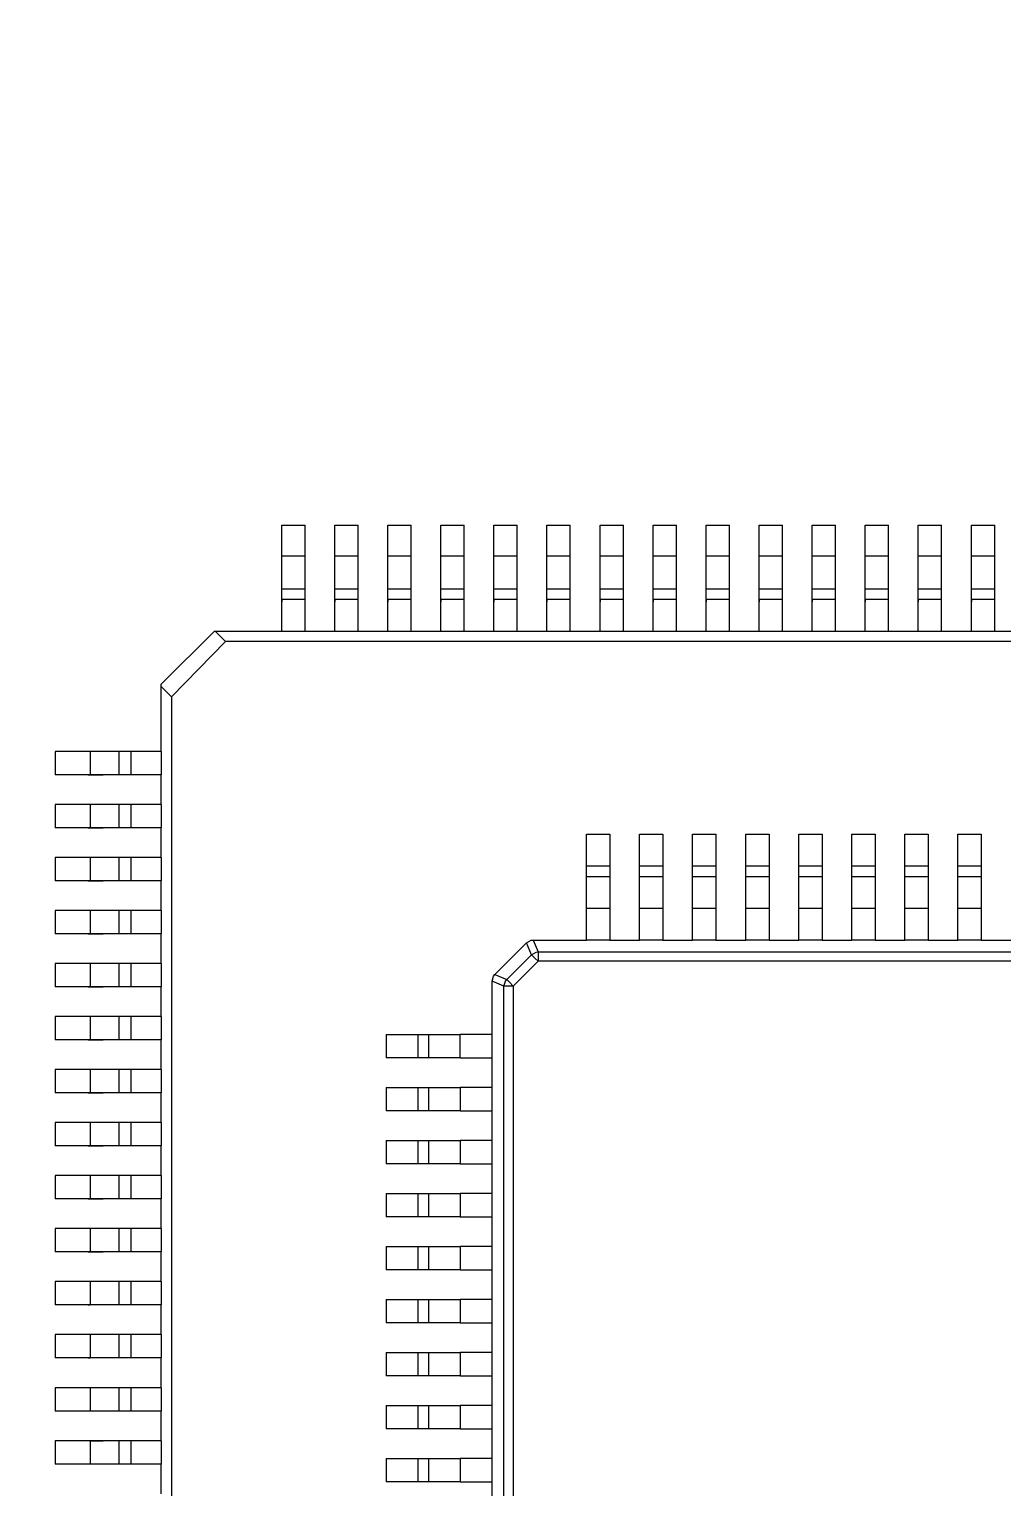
# Model space of a CAD drawing. Extents: x -54 to 54, y -54 to 54.
# Drawn here: x -39.63 to -30.45, y 7.07 to 20.83 of the extents above; entities that cross this region are included whole.
import ezdxf

# ---------------------------------------------------------------- set-up
doc = ezdxf.new("R2010")
doc.units = 0
doc.layers.get('0').update_dxf_attribs({"linetype": 'continuous'})

# ---------------------------------------------------------------- blocks, each defined once
blk = doc.blocks.new('PART__FEATURE102')
at = {"color": 0}
for p, q in [((-34.375, 12.935), (-34.375, 13.235)), ((-34.375, 13.235), (-34.155, 13.235)), ((-34.155, 13.235), (-34.155, 12.935)), ((-33.875, 12.935), (-33.875, 13.235)), ((-33.875, 13.235), (-33.655, 13.235)), ((-33.655, 13.235), (-33.655, 12.935)), ((-33.375, 12.935), (-33.375, 13.235)), ((-33.375, 13.235), (-33.155, 13.235)), ((-33.155, 13.235), (-33.155, 12.935)), ((-32.875, 12.935), (-32.875, 13.235)), ((-32.875, 13.235), (-32.655, 13.235)), ((-32.655, 13.235), (-32.655, 12.935)), ((-32.375, 12.935), (-32.375, 13.235)), ((-32.375, 13.235), (-32.155, 13.235)), ((-32.155, 13.235), (-32.155, 12.935)), ((-31.875, 12.935), (-31.875, 13.235)), ((-31.875, 13.235), (-31.655, 13.235)), ((-31.655, 13.235), (-31.655, 12.935)), ((-31.375, 12.935), (-31.375, 13.235)), ((-31.375, 13.235), (-31.155, 13.235)), ((-31.155, 13.235), (-31.155, 12.935)), ((-30.875, 12.935), (-30.875, 13.235)), ((-30.875, 13.235), (-30.655, 13.235)), ((-30.655, 13.235), (-30.655, 12.935)), ((-34.375, 12.935), (-34.155, 12.935)), ((-33.875, 12.935), (-33.655, 12.935)), ((-33.375, 12.935), (-33.155, 12.935)), ((-32.875, 12.935), (-32.655, 12.935)), ((-32.375, 12.935), (-32.155, 12.935)), ((-31.875, 12.935), (-31.655, 12.935)), ((-31.375, 12.935), (-31.155, 12.935)), ((-30.875, 12.935), (-30.655, 12.935)), ((-34.375, 12.835), (-34.155, 12.835)), ((-34.375, 12.835), (-34.155, 12.835)), ((-33.875, 12.835), (-33.655, 12.835)), ((-33.375, 12.835), (-33.155, 12.835)), ((-33.375, 12.835), (-33.155, 12.835)), ((-32.875, 12.835), (-32.655, 12.835)), ((-32.875, 12.835), (-32.655, 12.835)), ((-32.375, 12.835), (-32.155, 12.835)), ((-32.375, 12.835), (-32.155, 12.835)), ((-31.875, 12.835), (-31.655, 12.835)), ((-31.875, 12.835), (-31.655, 12.835)), ((-31.375, 12.835), (-31.155, 12.835)), ((-31.375, 12.835), (-31.155, 12.835)), ((-30.875, 12.835), (-30.655, 12.835)), ((-30.875, 12.835), (-30.655, 12.835)), ((-34.375, 12.235), (-34.375, 12.535)), ((-34.375, 12.535), (-34.155, 12.535)), ((-34.155, 12.535), (-34.155, 12.235)), ((-33.875, 12.235), (-33.875, 12.535)), ((-33.875, 12.535), (-33.655, 12.535)), ((-33.655, 12.535), (-33.655, 12.235)), ((-33.375, 12.235), (-33.375, 12.535)), ((-33.375, 12.535), (-33.155, 12.535)), ((-33.155, 12.535), (-33.155, 12.235)), ((-32.875, 12.235), (-32.875, 12.535)), ((-32.875, 12.535), (-32.655, 12.535)), ((-32.655, 12.535), (-32.655, 12.235)), ((-32.375, 12.235), (-32.375, 12.535)), ((-32.375, 12.535), (-32.155, 12.535)), ((-32.155, 12.535), (-32.155, 12.235)), ((-31.875, 12.235), (-31.875, 12.535)), ((-31.875, 12.535), (-31.655, 12.535)), ((-31.655, 12.535), (-31.655, 12.235)), ((-31.375, 12.235), (-31.375, 12.535)), ((-31.375, 12.535), (-31.155, 12.535)), ((-31.155, 12.535), (-31.155, 12.235)), ((-30.875, 12.235), (-30.875, 12.535)), ((-30.875, 12.535), (-30.655, 12.535)), ((-30.655, 12.535), (-30.655, 12.235)), ((-35.239, 11.911), (-34.941, 12.209)), ((-34.894, 12.097), (-34.941, 12.209)), ((-34.879, 12.235), (-34.832, 12.123)), ((-34.878, 12.235), (-34.375, 12.235)), ((-34.832, 12.123), (-21.698, 12.123)), ((-34.155, 12.235), (-34.375, 12.235)), ((-34.155, 12.235), (-33.875, 12.235)), ((-33.655, 12.235), (-33.875, 12.235)), ((-33.655, 12.235), (-33.375, 12.235)), ((-33.155, 12.235), (-33.375, 12.235)), ((-33.155, 12.235), (-32.875, 12.235)), ((-32.655, 12.235), (-32.875, 12.235)), ((-32.655, 12.235), (-32.375, 12.235)), ((-32.155, 12.235), (-32.375, 12.235)), ((-32.155, 12.235), (-31.875, 12.235)), ((-31.655, 12.235), (-31.875, 12.235)), ((-31.655, 12.235), (-31.375, 12.235)), ((-31.155, 12.235), (-31.375, 12.235)), ((-31.155, 12.235), (-30.875, 12.235)), ((-30.655, 12.235), (-30.875, 12.235)), ((-30.655, 12.235), (-30.375, 12.235)), ((-35.127, 11.864), (-34.894, 12.097)), ((-34.832, 12.035), (-35.065, 11.802)), ((-21.698, 12.035), (-34.832, 12.035)), ((-35.153, 11.802), (-35.265, 11.849)), ((-35.265, 11.345), (-35.265, 11.848)), ((-35.239, 11.911), (-35.127, 11.864)), ((-35.153, -1.332), (-35.153, 11.802)), ((-35.065, 11.802), (-35.065, -1.332)), ((-36.265, 11.345), (-36.265, 11.125)), ((-36.265, 11.345), (-35.965, 11.345)), ((-35.965, 11.345), (-35.965, 11.125)), ((-35.865, 11.345), (-35.865, 11.125)), ((-35.865, 11.345), (-35.865, 11.125)), ((-35.265, 11.345), (-35.565, 11.345)), ((-35.565, 11.125), (-35.565, 11.345)), ((-35.265, 11.125), (-35.265, 11.345)), ((-35.965, 11.125), (-36.265, 11.125)), ((-35.565, 11.125), (-35.265, 11.125)), ((-35.265, 10.845), (-35.265, 11.125)), ((-36.265, 10.845), (-36.265, 10.625)), ((-36.265, 10.845), (-35.965, 10.845)), ((-35.965, 10.845), (-35.965, 10.625)), ((-35.865, 10.845), (-35.865, 10.625)), ((-35.865, 10.845), (-35.865, 10.625)), ((-35.265, 10.845), (-35.565, 10.845)), ((-35.565, 10.845), (-35.565, 10.625)), ((-35.265, 10.625), (-35.265, 10.845)), ((-35.965, 10.625), (-36.265, 10.625)), ((-35.565, 10.625), (-35.265, 10.625)), ((-35.265, 10.345), (-35.265, 10.625)), ((-36.265, 10.345), (-36.265, 10.125)), ((-36.265, 10.345), (-35.965, 10.345)), ((-35.965, 10.345), (-35.965, 10.125)), ((-35.865, 10.345), (-35.865, 10.125)), ((-35.865, 10.345), (-35.865, 10.125)), ((-35.265, 10.345), (-35.565, 10.345)), ((-35.565, 10.345), (-35.565, 10.125)), ((-35.265, 10.125), (-35.265, 10.345)), ((-35.965, 10.125), (-36.265, 10.125)), ((-35.565, 10.125), (-35.265, 10.125)), ((-35.265, 9.845), (-35.265, 10.125)), ((-36.265, 9.845), (-36.265, 9.625)), ((-36.265, 9.845), (-35.965, 9.845)), ((-35.965, 9.845), (-35.965, 9.625)), ((-35.865, 9.845), (-35.865, 9.625)), ((-35.865, 9.845), (-35.865, 9.625)), ((-35.265, 9.845), (-35.565, 9.845)), ((-35.565, 9.845), (-35.565, 9.625)), ((-35.265, 9.625), (-35.265, 9.845)), ((-35.965, 9.625), (-36.265, 9.625)), ((-35.565, 9.625), (-35.265, 9.625)), ((-35.265, 9.345), (-35.265, 9.625)), ((-36.265, 9.345), (-36.265, 9.125)), ((-36.265, 9.345), (-35.965, 9.345)), ((-35.965, 9.345), (-35.965, 9.125)), ((-35.865, 9.345), (-35.865, 9.125)), ((-35.865, 9.345), (-35.865, 9.125)), ((-35.265, 9.345), (-35.565, 9.345)), ((-35.565, 9.345), (-35.565, 9.125)), ((-35.265, 9.125), (-35.265, 9.345)), ((-35.965, 9.125), (-36.265, 9.125)), ((-35.565, 9.125), (-35.265, 9.125)), ((-35.265, 8.845), (-35.265, 9.125)), ((-36.265, 8.845), (-36.265, 8.625)), ((-36.265, 8.845), (-35.965, 8.845)), ((-35.965, 8.845), (-35.965, 8.625)), ((-35.865, 8.845), (-35.865, 8.625)), ((-35.865, 8.845), (-35.865, 8.625)), ((-35.265, 8.845), (-35.565, 8.845)), ((-35.565, 8.845), (-35.565, 8.625)), ((-35.265, 8.625), (-35.265, 8.845)), ((-35.965, 8.625), (-36.265, 8.625)), ((-35.565, 8.625), (-35.265, 8.625)), ((-35.265, 8.345), (-35.265, 8.625)), ((-36.265, 8.345), (-36.265, 8.125)), ((-36.265, 8.345), (-35.965, 8.345)), ((-35.965, 8.345), (-35.965, 8.125)), ((-35.865, 8.345), (-35.865, 8.125)), ((-35.865, 8.345), (-35.865, 8.125)), ((-35.265, 8.345), (-35.565, 8.345)), ((-35.565, 8.345), (-35.565, 8.125)), ((-35.265, 8.125), (-35.265, 8.345)), ((-35.965, 8.125), (-36.265, 8.125)), ((-35.565, 8.125), (-35.265, 8.125)), ((-35.265, 7.845), (-35.265, 8.125)), ((-36.265, 7.845), (-36.265, 7.625)), ((-36.265, 7.845), (-35.965, 7.845)), ((-35.965, 7.845), (-35.965, 7.625)), ((-35.865, 7.845), (-35.865, 7.625)), ((-35.865, 7.845), (-35.865, 7.625)), ((-35.265, 7.845), (-35.565, 7.845)), ((-35.565, 7.845), (-35.565, 7.625)), ((-35.265, 7.625), (-35.265, 7.845)), ((-35.965, 7.625), (-36.265, 7.625)), ((-35.565, 7.625), (-35.265, 7.625)), ((-35.265, 7.345), (-35.265, 7.625)), ((-36.265, 7.345), (-36.265, 7.125)), ((-36.265, 7.345), (-35.965, 7.345)), ((-35.965, 7.345), (-35.965, 7.125)), ((-35.865, 7.345), (-35.865, 7.125)), ((-35.865, 7.345), (-35.865, 7.125)), ((-35.265, 7.345), (-35.565, 7.345)), ((-35.565, 7.345), (-35.565, 7.125)), ((-35.265, 7.125), (-35.265, 7.345)), ((-35.965, 7.125), (-36.265, 7.125)), ((-35.565, 7.125), (-35.265, 7.125)), ((-35.265, 6.845), (-35.265, 7.125))]:
    blk.add_line(p, q, dxfattribs=at)
for points in [[(-34.375, 12.835), (-34.375, 12.885), (-34.375, 12.935)], [(-34.155, 12.935), (-34.155, 12.885), (-34.155, 12.835)], [(-33.875, 12.835), (-33.875, 12.885), (-33.875, 12.935)], [(-33.655, 12.935), (-33.655, 12.885), (-33.655, 12.835)], [(-33.375, 12.835), (-33.375, 12.885), (-33.375, 12.935)], [(-33.155, 12.935), (-33.155, 12.885), (-33.155, 12.835)], [(-32.875, 12.835), (-32.875, 12.885), (-32.875, 12.935)], [(-32.655, 12.935), (-32.655, 12.885), (-32.655, 12.835)], [(-32.375, 12.835), (-32.375, 12.885), (-32.375, 12.935)], [(-32.155, 12.935), (-32.155, 12.885), (-32.155, 12.835)], [(-31.875, 12.835), (-31.875, 12.885), (-31.875, 12.935)], [(-31.655, 12.935), (-31.655, 12.885), (-31.655, 12.835)], [(-31.375, 12.835), (-31.375, 12.885), (-31.375, 12.935)], [(-31.155, 12.935), (-31.155, 12.885), (-31.155, 12.835)], [(-30.875, 12.835), (-30.875, 12.885), (-30.875, 12.935)], [(-30.655, 12.935), (-30.655, 12.885), (-30.655, 12.835)], [(-34.375, 12.535), (-34.375, 12.585), (-34.375, 12.635), (-34.375, 12.685), (-34.375, 12.735), (-34.375, 12.785), (-34.375, 12.835)], [(-34.155, 12.835), (-34.155, 12.785), (-34.155, 12.735), (-34.155, 12.685), (-34.155, 12.635), (-34.155, 12.585), (-34.155, 12.535)], [(-33.875, 12.535), (-33.875, 12.585), (-33.875, 12.635), (-33.875, 12.685), (-33.875, 12.735), (-33.875, 12.785), (-33.875, 12.835)], [(-33.655, 12.835), (-33.655, 12.785), (-33.655, 12.735), (-33.655, 12.685), (-33.655, 12.635), (-33.655, 12.585), (-33.655, 12.535)], [(-33.375, 12.535), (-33.375, 12.585), (-33.375, 12.635), (-33.375, 12.685), (-33.375, 12.735), (-33.375, 12.785), (-33.375, 12.835)], [(-33.155, 12.835), (-33.155, 12.785), (-33.155, 12.735), (-33.155, 12.685), (-33.155, 12.635), (-33.155, 12.585), (-33.155, 12.535)], [(-32.875, 12.535), (-32.875, 12.585), (-32.875, 12.635), (-32.875, 12.685), (-32.875, 12.735), (-32.875, 12.785), (-32.875, 12.835)], [(-32.655, 12.835), (-32.655, 12.785), (-32.655, 12.735), (-32.655, 12.685), (-32.655, 12.635), (-32.655, 12.585), (-32.655, 12.535)], [(-32.375, 12.535), (-32.375, 12.585), (-32.375, 12.635), (-32.375, 12.685), (-32.375, 12.735), (-32.375, 12.785), (-32.375, 12.835)], [(-32.155, 12.835), (-32.155, 12.785), (-32.155, 12.735), (-32.155, 12.685), (-32.155, 12.635), (-32.155, 12.585), (-32.155, 12.535)], [(-31.875, 12.535), (-31.875, 12.585), (-31.875, 12.635), (-31.875, 12.685), (-31.875, 12.735), (-31.875, 12.785), (-31.875, 12.835)], [(-31.655, 12.835), (-31.655, 12.785), (-31.655, 12.735), (-31.655, 12.685), (-31.655, 12.635), (-31.655, 12.585), (-31.655, 12.535)], [(-31.375, 12.535), (-31.375, 12.585), (-31.375, 12.635), (-31.375, 12.685), (-31.375, 12.735), (-31.375, 12.785), (-31.375, 12.835)], [(-31.155, 12.835), (-31.155, 12.785), (-31.155, 12.735), (-31.155, 12.685), (-31.155, 12.635), (-31.155, 12.585), (-31.155, 12.535)], [(-30.875, 12.535), (-30.875, 12.585), (-30.875, 12.635), (-30.875, 12.685), (-30.875, 12.735), (-30.875, 12.785), (-30.875, 12.835)], [(-30.655, 12.835), (-30.655, 12.785), (-30.655, 12.735), (-30.655, 12.685), (-30.655, 12.635), (-30.655, 12.585), (-30.655, 12.535)], [(-34.941, 12.209), (-34.897, 12.233), (-34.879, 12.235)], [(-34.941, 12.209), (-34.941, 12.209)], [(-34.894, 12.097), (-34.851, 12.12), (-34.832, 12.123)], [(-34.878, 12.235), (-34.879, 12.235)], [(-34.832, 12.123), (-34.832, 12.073), (-34.832, 12.035)], [(-34.894, 12.097), (-34.859, 12.061), (-34.832, 12.035)], [(-35.265, 11.849), (-35.251, 11.896), (-35.239, 11.911)], [(-35.265, 11.849), (-35.265, 11.848)], [(-35.239, 11.911), (-35.239, 11.911)], [(-35.153, 11.802), (-35.139, 11.849), (-35.127, 11.864)], [(-35.065, 11.802), (-35.1, 11.837), (-35.127, 11.864)], [(-35.065, 11.802), (-35.115, 11.802), (-35.153, 11.802)], [(-35.965, 11.345), (-35.915, 11.345), (-35.865, 11.345)], [(-35.865, 11.345), (-35.815, 11.345), (-35.765, 11.345), (-35.715, 11.345), (-35.665, 11.345), (-35.615, 11.345), (-35.565, 11.345)], [(-35.865, 11.125), (-35.915, 11.125), (-35.965, 11.125)], [(-35.565, 11.125), (-35.615, 11.125), (-35.665, 11.125), (-35.715, 11.125), (-35.765, 11.125), (-35.815, 11.125), (-35.865, 11.125)], [(-35.965, 10.845), (-35.915, 10.845), (-35.865, 10.845)], [(-35.865, 10.845), (-35.815, 10.845), (-35.765, 10.845), (-35.715, 10.845), (-35.665, 10.845), (-35.615, 10.845), (-35.565, 10.845)], [(-35.865, 10.625), (-35.915, 10.625), (-35.965, 10.625)], [(-35.565, 10.625), (-35.615, 10.625), (-35.665, 10.625), (-35.715, 10.625), (-35.765, 10.625), (-35.815, 10.625), (-35.865, 10.625)], [(-35.965, 10.345), (-35.915, 10.345), (-35.865, 10.345)], [(-35.865, 10.345), (-35.815, 10.345), (-35.765, 10.345), (-35.715, 10.345), (-35.665, 10.345), (-35.615, 10.345), (-35.565, 10.345)], [(-35.865, 10.125), (-35.915, 10.125), (-35.965, 10.125)], [(-35.565, 10.125), (-35.615, 10.125), (-35.665, 10.125), (-35.715, 10.125), (-35.765, 10.125), (-35.815, 10.125), (-35.865, 10.125)], [(-35.965, 9.845), (-35.915, 9.845), (-35.865, 9.845)], [(-35.865, 9.845), (-35.815, 9.845), (-35.765, 9.845), (-35.715, 9.845), (-35.665, 9.845), (-35.615, 9.845), (-35.565, 9.845)], [(-35.865, 9.625), (-35.915, 9.625), (-35.965, 9.625)], [(-35.565, 9.625), (-35.615, 9.625), (-35.665, 9.625), (-35.715, 9.625), (-35.765, 9.625), (-35.815, 9.625), (-35.865, 9.625)], [(-35.965, 9.345), (-35.915, 9.345), (-35.865, 9.345)], [(-35.865, 9.345), (-35.815, 9.345), (-35.765, 9.345), (-35.715, 9.345), (-35.665, 9.345), (-35.615, 9.345), (-35.565, 9.345)], [(-35.865, 9.125), (-35.915, 9.125), (-35.965, 9.125)], [(-35.565, 9.125), (-35.615, 9.125), (-35.665, 9.125), (-35.715, 9.125), (-35.765, 9.125), (-35.815, 9.125), (-35.865, 9.125)], [(-35.965, 8.845), (-35.915, 8.845), (-35.865, 8.845)], [(-35.865, 8.845), (-35.815, 8.845), (-35.765, 8.845), (-35.715, 8.845), (-35.665, 8.845), (-35.615, 8.845), (-35.565, 8.845)], [(-35.865, 8.625), (-35.915, 8.625), (-35.965, 8.625)], [(-35.565, 8.625), (-35.615, 8.625), (-35.665, 8.625), (-35.715, 8.625), (-35.765, 8.625), (-35.815, 8.625), (-35.865, 8.625)], [(-35.965, 8.345), (-35.915, 8.345), (-35.865, 8.345)], [(-35.865, 8.345), (-35.815, 8.345), (-35.765, 8.345), (-35.715, 8.345), (-35.665, 8.345), (-35.615, 8.345), (-35.565, 8.345)], [(-35.865, 8.125), (-35.915, 8.125), (-35.965, 8.125)], [(-35.565, 8.125), (-35.615, 8.125), (-35.665, 8.125), (-35.715, 8.125), (-35.765, 8.125), (-35.815, 8.125), (-35.865, 8.125)], [(-35.965, 7.845), (-35.915, 7.845), (-35.865, 7.845)], [(-35.865, 7.845), (-35.815, 7.845), (-35.765, 7.845), (-35.715, 7.845), (-35.665, 7.845), (-35.615, 7.845), (-35.565, 7.845)], [(-35.865, 7.625), (-35.915, 7.625), (-35.965, 7.625)], [(-35.565, 7.625), (-35.615, 7.625), (-35.665, 7.625), (-35.715, 7.625), (-35.765, 7.625), (-35.815, 7.625), (-35.865, 7.625)], [(-35.965, 7.345), (-35.915, 7.345), (-35.865, 7.345)], [(-35.865, 7.345), (-35.815, 7.345), (-35.765, 7.345), (-35.715, 7.345), (-35.665, 7.345), (-35.615, 7.345), (-35.565, 7.345)], [(-35.865, 7.125), (-35.915, 7.125), (-35.965, 7.125)], [(-35.565, 7.125), (-35.615, 7.125), (-35.665, 7.125), (-35.715, 7.125), (-35.765, 7.125), (-35.815, 7.125), (-35.865, 7.125)]]:
    blk.add_lwpolyline(points, dxfattribs=at)
blk = doc.blocks.new('PART__FEATURE015')
at = {"color": 0}
for p, q in [((-37.248, 16.149), (-37.028, 16.149)), ((-37.248, 15.859), (-37.248, 16.149)), ((-37.028, 15.859), (-37.028, 16.149)), ((-36.748, 16.149), (-36.528, 16.149)), ((-36.748, 15.859), (-36.748, 16.149)), ((-36.528, 15.859), (-36.528, 16.149)), ((-36.248, 16.149), (-36.028, 16.149)), ((-36.248, 15.859), (-36.248, 16.149)), ((-36.028, 15.859), (-36.028, 16.149)), ((-35.748, 16.149), (-35.528, 16.149)), ((-35.748, 15.859), (-35.748, 16.149)), ((-35.528, 15.859), (-35.528, 16.149)), ((-35.248, 16.149), (-35.028, 16.149)), ((-35.248, 15.859), (-35.248, 16.149)), ((-35.028, 15.859), (-35.028, 16.149)), ((-34.748, 16.149), (-34.528, 16.149)), ((-34.748, 15.859), (-34.748, 16.149)), ((-34.528, 15.859), (-34.528, 16.149)), ((-34.248, 16.149), (-34.028, 16.149)), ((-34.248, 15.859), (-34.248, 16.149)), ((-34.028, 15.859), (-34.028, 16.149)), ((-33.748, 16.149), (-33.528, 16.149)), ((-33.748, 15.859), (-33.748, 16.149)), ((-33.528, 15.859), (-33.528, 16.149)), ((-33.248, 16.149), (-33.028, 16.149)), ((-33.248, 15.859), (-33.248, 16.149)), ((-33.028, 15.859), (-33.028, 16.149)), ((-32.748, 16.149), (-32.528, 16.149)), ((-32.748, 15.859), (-32.748, 16.149)), ((-32.528, 15.859), (-32.528, 16.149)), ((-32.248, 16.149), (-32.028, 16.149)), ((-32.248, 15.859), (-32.248, 16.149)), ((-32.028, 15.859), (-32.028, 16.149)), ((-31.748, 16.149), (-31.528, 16.149)), ((-31.748, 15.859), (-31.748, 16.149)), ((-31.528, 15.859), (-31.528, 16.149)), ((-31.248, 16.149), (-31.028, 16.149)), ((-31.248, 15.859), (-31.248, 16.149)), ((-31.028, 15.859), (-31.028, 16.149)), ((-30.748, 16.149), (-30.528, 16.149)), ((-30.748, 15.859), (-30.748, 16.149)), ((-30.528, 15.859), (-30.528, 16.149)), ((-37.248, 15.859), (-37.028, 15.859)), ((-36.748, 15.859), (-36.528, 15.859)), ((-36.248, 15.859), (-36.028, 15.859)), ((-35.748, 15.859), (-35.528, 15.859)), ((-35.248, 15.859), (-35.028, 15.859)), ((-34.748, 15.859), (-34.528, 15.859)), ((-34.248, 15.859), (-34.028, 15.859)), ((-33.748, 15.859), (-33.528, 15.859)), ((-33.248, 15.859), (-33.028, 15.859)), ((-32.748, 15.859), (-32.528, 15.859)), ((-32.248, 15.859), (-32.028, 15.859)), ((-31.748, 15.859), (-31.528, 15.859)), ((-31.248, 15.859), (-31.028, 15.859)), ((-30.748, 15.859), (-30.528, 15.859)), ((-37.248, 15.549), (-37.028, 15.549)), ((-36.748, 15.549), (-36.528, 15.549)), ((-36.248, 15.549), (-36.028, 15.549)), ((-35.748, 15.549), (-35.528, 15.549)), ((-35.248, 15.549), (-35.028, 15.549)), ((-34.748, 15.549), (-34.528, 15.549)), ((-34.248, 15.549), (-34.028, 15.549)), ((-33.748, 15.549), (-33.528, 15.549)), ((-33.248, 15.549), (-33.028, 15.549)), ((-32.748, 15.549), (-32.528, 15.549)), ((-32.248, 15.549), (-32.028, 15.549)), ((-31.748, 15.549), (-31.528, 15.549)), ((-31.248, 15.549), (-31.028, 15.549)), ((-30.748, 15.549), (-30.528, 15.549)), ((-37.248, 15.449), (-37.028, 15.449)), ((-37.248, 15.149), (-37.248, 15.449)), ((-37.028, 15.149), (-37.028, 15.449)), ((-36.748, 15.449), (-36.528, 15.449)), ((-36.748, 15.149), (-36.748, 15.449)), ((-36.528, 15.149), (-36.528, 15.449)), ((-36.248, 15.449), (-36.028, 15.449)), ((-36.248, 15.149), (-36.248, 15.449)), ((-36.028, 15.149), (-36.028, 15.449)), ((-35.748, 15.449), (-35.528, 15.449)), ((-35.748, 15.149), (-35.748, 15.449)), ((-35.528, 15.149), (-35.528, 15.449)), ((-35.248, 15.449), (-35.028, 15.449)), ((-35.248, 15.149), (-35.248, 15.449)), ((-35.028, 15.149), (-35.028, 15.449)), ((-34.748, 15.449), (-34.528, 15.449)), ((-34.748, 15.149), (-34.748, 15.449)), ((-34.528, 15.149), (-34.528, 15.449)), ((-34.248, 15.449), (-34.028, 15.449)), ((-34.248, 15.149), (-34.248, 15.449)), ((-34.028, 15.149), (-34.028, 15.449)), ((-33.748, 15.449), (-33.528, 15.449)), ((-33.748, 15.149), (-33.748, 15.449)), ((-33.528, 15.149), (-33.528, 15.449)), ((-33.248, 15.449), (-33.028, 15.449)), ((-33.248, 15.149), (-33.248, 15.449)), ((-33.028, 15.149), (-33.028, 15.449)), ((-32.748, 15.449), (-32.528, 15.449)), ((-32.748, 15.149), (-32.748, 15.449)), ((-32.528, 15.149), (-32.528, 15.449)), ((-32.248, 15.449), (-32.028, 15.449)), ((-32.248, 15.149), (-32.248, 15.449)), ((-32.028, 15.149), (-32.028, 15.449)), ((-31.748, 15.449), (-31.528, 15.449)), ((-31.748, 15.149), (-31.748, 15.449)), ((-31.528, 15.149), (-31.528, 15.449)), ((-31.248, 15.449), (-31.028, 15.449)), ((-31.248, 15.149), (-31.248, 15.449)), ((-31.028, 15.149), (-31.028, 15.449)), ((-30.748, 15.449), (-30.528, 15.449)), ((-30.748, 15.149), (-30.748, 15.449)), ((-30.528, 15.149), (-30.528, 15.449)), ((-37.883, 15.149), (-38.383, 14.649)), ((-37.883, 15.149), (-37.876, 15.149)), ((-37.876, 15.149), (-37.248, 15.149)), ((-37.876, 15.149), (-37.779, 15.052)), ((-37.248, 15.149), (-37.028, 15.149)), ((-37.028, 15.149), (-36.748, 15.149)), ((-36.748, 15.149), (-36.528, 15.149)), ((-36.528, 15.149), (-36.248, 15.149)), ((-36.248, 15.149), (-36.028, 15.149)), ((-36.028, 15.149), (-35.748, 15.149)), ((-35.748, 15.149), (-35.528, 15.149)), ((-35.528, 15.149), (-35.248, 15.149)), ((-35.248, 15.149), (-35.028, 15.149)), ((-35.028, 15.149), (-34.748, 15.149)), ((-34.748, 15.149), (-34.528, 15.149)), ((-34.528, 15.149), (-34.248, 15.149)), ((-34.248, 15.149), (-34.028, 15.149)), ((-34.028, 15.149), (-33.748, 15.149)), ((-33.748, 15.149), (-33.528, 15.149)), ((-33.528, 15.149), (-33.248, 15.149)), ((-33.248, 15.149), (-33.028, 15.149)), ((-33.028, 15.149), (-32.748, 15.149)), ((-32.748, 15.149), (-32.528, 15.149)), ((-32.528, 15.149), (-32.248, 15.149)), ((-32.248, 15.149), (-32.028, 15.149)), ((-32.028, 15.149), (-31.748, 15.149)), ((-31.748, 15.149), (-31.528, 15.149)), ((-31.528, 15.149), (-31.248, 15.149)), ((-31.248, 15.149), (-31.028, 15.149)), ((-31.028, 15.149), (-30.748, 15.149)), ((-30.748, 15.149), (-30.528, 15.149)), ((-30.528, 15.149), (-30.248, 15.149)), ((-37.779, 15.052), (-38.286, 14.529)), ((-19.004, 15.052), (-37.779, 15.052)), ((-38.383, 14.625), (-38.383, 14.649)), ((-38.383, 14.014), (-38.383, 14.625)), ((-38.286, 14.529), (-38.383, 14.625)), ((-38.286, 14.529), (-38.286, -4.247)), ((-39.383, 14.014), (-39.383, 13.794)), ((-39.054, 14.014), (-39.383, 14.014)), ((-39.054, 14.014), (-39.054, 13.794)), ((-38.783, 14.014), (-38.783, 13.794)), ((-38.783, 14.014), (-38.783, 13.794)), ((-38.669, 14.014), (-38.669, 13.794)), ((-38.383, 14.014), (-38.669, 14.014)), ((-38.383, 14.014), (-38.383, 13.794)), ((-39.054, 13.794), (-39.383, 13.794)), ((-38.383, 13.794), (-38.669, 13.794)), ((-38.383, 13.514), (-38.383, 13.794)), ((-39.383, 13.514), (-39.383, 13.294)), ((-39.054, 13.514), (-39.383, 13.514)), ((-39.054, 13.514), (-39.054, 13.294)), ((-38.783, 13.514), (-38.783, 13.294)), ((-38.783, 13.514), (-38.783, 13.294)), ((-38.669, 13.514), (-38.669, 13.294)), ((-38.383, 13.514), (-38.669, 13.514)), ((-38.383, 13.514), (-38.383, 13.294)), ((-39.054, 13.294), (-39.383, 13.294)), ((-38.383, 13.294), (-38.669, 13.294)), ((-38.383, 13.014), (-38.383, 13.294)), ((-39.383, 13.014), (-39.383, 12.794)), ((-39.054, 13.014), (-39.383, 13.014)), ((-39.054, 13.014), (-39.054, 12.794)), ((-38.783, 13.014), (-38.783, 12.794)), ((-38.783, 13.014), (-38.783, 12.794)), ((-38.669, 13.014), (-38.669, 12.794)), ((-38.383, 13.014), (-38.669, 13.014)), ((-38.383, 13.014), (-38.383, 12.794)), ((-39.054, 12.794), (-39.383, 12.794)), ((-38.383, 12.794), (-38.669, 12.794)), ((-38.383, 12.514), (-38.383, 12.794)), ((-39.383, 12.514), (-39.383, 12.294)), ((-39.054, 12.514), (-39.383, 12.514)), ((-39.054, 12.514), (-39.054, 12.294)), ((-38.783, 12.514), (-38.783, 12.294)), ((-38.783, 12.514), (-38.783, 12.294)), ((-38.669, 12.514), (-38.669, 12.294)), ((-38.383, 12.514), (-38.669, 12.514)), ((-38.383, 12.514), (-38.383, 12.294)), ((-39.054, 12.294), (-39.383, 12.294)), ((-38.383, 12.294), (-38.669, 12.294)), ((-38.383, 12.014), (-38.383, 12.294)), ((-39.383, 12.014), (-39.383, 11.794)), ((-39.054, 12.014), (-39.383, 12.014)), ((-39.054, 12.014), (-39.054, 11.794)), ((-38.783, 12.014), (-38.783, 11.794)), ((-38.783, 12.014), (-38.783, 11.794)), ((-38.669, 12.014), (-38.669, 11.794)), ((-38.383, 12.014), (-38.669, 12.014)), ((-38.383, 12.014), (-38.383, 11.794)), ((-39.054, 11.794), (-39.383, 11.794)), ((-38.383, 11.794), (-38.669, 11.794)), ((-38.383, 11.514), (-38.383, 11.794)), ((-39.383, 11.514), (-39.383, 11.294)), ((-39.054, 11.514), (-39.383, 11.514)), ((-39.054, 11.514), (-39.054, 11.294)), ((-38.783, 11.514), (-38.783, 11.294)), ((-38.783, 11.514), (-38.783, 11.294)), ((-38.669, 11.514), (-38.669, 11.294)), ((-38.383, 11.514), (-38.669, 11.514)), ((-38.383, 11.514), (-38.383, 11.294)), ((-39.054, 11.294), (-39.383, 11.294)), ((-38.383, 11.294), (-38.669, 11.294)), ((-38.383, 11.014), (-38.383, 11.294)), ((-39.383, 11.014), (-39.383, 10.794)), ((-39.054, 11.014), (-39.383, 11.014)), ((-39.054, 11.014), (-39.054, 10.794)), ((-38.783, 11.014), (-38.783, 10.794)), ((-38.783, 11.014), (-38.783, 10.794)), ((-38.669, 11.014), (-38.669, 10.794)), ((-38.383, 11.014), (-38.669, 11.014)), ((-38.383, 11.014), (-38.383, 10.794)), ((-39.054, 10.794), (-39.383, 10.794)), ((-38.383, 10.794), (-38.669, 10.794)), ((-38.383, 10.514), (-38.383, 10.794)), ((-39.383, 10.514), (-39.383, 10.294)), ((-39.054, 10.514), (-39.383, 10.514)), ((-39.054, 10.514), (-39.054, 10.294)), ((-38.783, 10.514), (-38.783, 10.294)), ((-38.783, 10.514), (-38.783, 10.294)), ((-38.669, 10.514), (-38.669, 10.294)), ((-38.383, 10.514), (-38.669, 10.514)), ((-38.383, 10.514), (-38.383, 10.294)), ((-39.054, 10.294), (-39.383, 10.294)), ((-38.383, 10.294), (-38.669, 10.294)), ((-38.383, 10.014), (-38.383, 10.294)), ((-39.383, 10.014), (-39.383, 9.794)), ((-39.054, 10.014), (-39.383, 10.014)), ((-39.054, 10.014), (-39.054, 9.794)), ((-38.783, 10.014), (-38.783, 9.794)), ((-38.783, 10.014), (-38.783, 9.794)), ((-38.669, 10.014), (-38.669, 9.794)), ((-38.383, 10.014), (-38.669, 10.014)), ((-38.383, 10.014), (-38.383, 9.794)), ((-39.054, 9.794), (-39.383, 9.794)), ((-38.383, 9.794), (-38.669, 9.794)), ((-38.383, 9.514), (-38.383, 9.794)), ((-39.383, 9.514), (-39.383, 9.294)), ((-39.054, 9.514), (-39.383, 9.514)), ((-39.054, 9.514), (-39.054, 9.294)), ((-38.783, 9.514), (-38.783, 9.294)), ((-38.783, 9.514), (-38.783, 9.294)), ((-38.669, 9.514), (-38.669, 9.294)), ((-38.383, 9.514), (-38.669, 9.514)), ((-38.383, 9.514), (-38.383, 9.294)), ((-39.054, 9.294), (-39.383, 9.294)), ((-38.383, 9.294), (-38.669, 9.294)), ((-38.383, 9.014), (-38.383, 9.294)), ((-39.383, 9.014), (-39.383, 8.794)), ((-39.054, 9.014), (-39.383, 9.014)), ((-39.054, 9.014), (-39.054, 8.794)), ((-38.783, 9.014), (-38.783, 8.794)), ((-38.783, 9.014), (-38.783, 8.794)), ((-38.669, 9.014), (-38.669, 8.794)), ((-38.383, 9.014), (-38.669, 9.014)), ((-38.383, 9.014), (-38.383, 8.794)), ((-39.054, 8.794), (-39.383, 8.794)), ((-38.383, 8.794), (-38.669, 8.794)), ((-38.383, 8.514), (-38.383, 8.794)), ((-39.383, 8.514), (-39.383, 8.294)), ((-39.054, 8.514), (-39.383, 8.514)), ((-39.054, 8.514), (-39.054, 8.294)), ((-38.783, 8.514), (-38.783, 8.294)), ((-38.783, 8.514), (-38.783, 8.294)), ((-38.669, 8.514), (-38.669, 8.294)), ((-38.383, 8.514), (-38.669, 8.514)), ((-38.383, 8.514), (-38.383, 8.294)), ((-39.054, 8.294), (-39.383, 8.294)), ((-38.383, 8.294), (-38.669, 8.294)), ((-38.383, 8.014), (-38.383, 8.294)), ((-39.383, 8.014), (-39.383, 7.794)), ((-39.054, 8.014), (-39.383, 8.014)), ((-39.054, 8.014), (-39.054, 7.794)), ((-38.783, 8.014), (-38.783, 7.794)), ((-38.783, 8.014), (-38.783, 7.794)), ((-38.669, 8.014), (-38.669, 7.794)), ((-38.383, 8.014), (-38.669, 8.014)), ((-38.383, 8.014), (-38.383, 7.794)), ((-39.054, 7.794), (-39.383, 7.794)), ((-38.383, 7.794), (-38.669, 7.794)), ((-38.383, 7.514), (-38.383, 7.794)), ((-39.383, 7.514), (-39.383, 7.294)), ((-39.054, 7.514), (-39.383, 7.514)), ((-39.054, 7.514), (-39.054, 7.294)), ((-38.783, 7.514), (-38.783, 7.294)), ((-38.783, 7.514), (-38.783, 7.294)), ((-38.669, 7.514), (-38.669, 7.294)), ((-38.383, 7.514), (-38.669, 7.514)), ((-38.383, 7.514), (-38.383, 7.294)), ((-39.054, 7.294), (-39.383, 7.294)), ((-38.383, 7.294), (-38.669, 7.294)), ((-38.383, 7.014), (-38.383, 7.294))]:
    blk.add_line(p, q, dxfattribs=at)
for points in [[(-37.248, 15.549), (-37.248, 15.599), (-37.248, 15.649), (-37.248, 15.699), (-37.248, 15.749), (-37.248, 15.799), (-37.248, 15.849), (-37.248, 15.859)], [(-37.028, 15.549), (-37.028, 15.599), (-37.028, 15.649), (-37.028, 15.699), (-37.028, 15.749), (-37.028, 15.799), (-37.028, 15.849), (-37.028, 15.859)], [(-36.748, 15.549), (-36.748, 15.599), (-36.748, 15.649), (-36.748, 15.699), (-36.748, 15.749), (-36.748, 15.799), (-36.748, 15.849), (-36.748, 15.859)], [(-36.528, 15.549), (-36.528, 15.599), (-36.528, 15.649), (-36.528, 15.699), (-36.528, 15.749), (-36.528, 15.799), (-36.528, 15.849), (-36.528, 15.859)], [(-36.248, 15.549), (-36.248, 15.599), (-36.248, 15.649), (-36.248, 15.699), (-36.248, 15.749), (-36.248, 15.799), (-36.248, 15.849), (-36.248, 15.859)], [(-36.028, 15.549), (-36.028, 15.599), (-36.028, 15.649), (-36.028, 15.699), (-36.028, 15.749), (-36.028, 15.799), (-36.028, 15.849), (-36.028, 15.859)], [(-35.748, 15.549), (-35.748, 15.599), (-35.748, 15.649), (-35.748, 15.699), (-35.748, 15.749), (-35.748, 15.799), (-35.748, 15.849), (-35.748, 15.859)], [(-35.528, 15.549), (-35.528, 15.599), (-35.528, 15.649), (-35.528, 15.699), (-35.528, 15.749), (-35.528, 15.799), (-35.528, 15.849), (-35.528, 15.859)], [(-35.248, 15.549), (-35.248, 15.599), (-35.248, 15.649), (-35.248, 15.699), (-35.248, 15.749), (-35.248, 15.799), (-35.248, 15.849), (-35.248, 15.859)], [(-35.028, 15.549), (-35.028, 15.599), (-35.028, 15.649), (-35.028, 15.699), (-35.028, 15.749), (-35.028, 15.799), (-35.028, 15.849), (-35.028, 15.859)], [(-34.748, 15.549), (-34.748, 15.599), (-34.748, 15.649), (-34.748, 15.699), (-34.748, 15.749), (-34.748, 15.799), (-34.748, 15.849), (-34.748, 15.859)], [(-34.528, 15.549), (-34.528, 15.599), (-34.528, 15.649), (-34.528, 15.699), (-34.528, 15.749), (-34.528, 15.799), (-34.528, 15.849), (-34.528, 15.859)], [(-34.248, 15.549), (-34.248, 15.599), (-34.248, 15.649), (-34.248, 15.699), (-34.248, 15.749), (-34.248, 15.799), (-34.248, 15.849), (-34.248, 15.859)], [(-34.028, 15.549), (-34.028, 15.599), (-34.028, 15.649), (-34.028, 15.699), (-34.028, 15.749), (-34.028, 15.799), (-34.028, 15.849), (-34.028, 15.859)], [(-33.748, 15.549), (-33.748, 15.599), (-33.748, 15.649), (-33.748, 15.699), (-33.748, 15.749), (-33.748, 15.799), (-33.748, 15.849), (-33.748, 15.859)], [(-33.528, 15.549), (-33.528, 15.599), (-33.528, 15.649), (-33.528, 15.699), (-33.528, 15.749), (-33.528, 15.799), (-33.528, 15.849), (-33.528, 15.859)], [(-33.248, 15.549), (-33.248, 15.599), (-33.248, 15.649), (-33.248, 15.699), (-33.248, 15.749), (-33.248, 15.799), (-33.248, 15.849), (-33.248, 15.859)], [(-33.028, 15.549), (-33.028, 15.599), (-33.028, 15.649), (-33.028, 15.699), (-33.028, 15.749), (-33.028, 15.799), (-33.028, 15.849), (-33.028, 15.859)], [(-32.748, 15.549), (-32.748, 15.599), (-32.748, 15.649), (-32.748, 15.699), (-32.748, 15.749), (-32.748, 15.799), (-32.748, 15.849), (-32.748, 15.859)], [(-32.528, 15.549), (-32.528, 15.599), (-32.528, 15.649), (-32.528, 15.699), (-32.528, 15.749), (-32.528, 15.799), (-32.528, 15.849), (-32.528, 15.859)], [(-32.248, 15.549), (-32.248, 15.599), (-32.248, 15.649), (-32.248, 15.699), (-32.248, 15.749), (-32.248, 15.799), (-32.248, 15.849), (-32.248, 15.859)], [(-32.028, 15.549), (-32.028, 15.599), (-32.028, 15.649), (-32.028, 15.699), (-32.028, 15.749), (-32.028, 15.799), (-32.028, 15.849), (-32.028, 15.859)], [(-31.748, 15.549), (-31.748, 15.599), (-31.748, 15.649), (-31.748, 15.699), (-31.748, 15.749), (-31.748, 15.799), (-31.748, 15.849), (-31.748, 15.859)], [(-31.528, 15.549), (-31.528, 15.599), (-31.528, 15.649), (-31.528, 15.699), (-31.528, 15.749), (-31.528, 15.799), (-31.528, 15.849), (-31.528, 15.859)], [(-31.248, 15.549), (-31.248, 15.599), (-31.248, 15.649), (-31.248, 15.699), (-31.248, 15.749), (-31.248, 15.799), (-31.248, 15.849), (-31.248, 15.859)], [(-31.028, 15.549), (-31.028, 15.599), (-31.028, 15.649), (-31.028, 15.699), (-31.028, 15.749), (-31.028, 15.799), (-31.028, 15.849), (-31.028, 15.859)], [(-30.748, 15.549), (-30.748, 15.599), (-30.748, 15.649), (-30.748, 15.699), (-30.748, 15.749), (-30.748, 15.799), (-30.748, 15.849), (-30.748, 15.859)], [(-30.528, 15.549), (-30.528, 15.599), (-30.528, 15.649), (-30.528, 15.699), (-30.528, 15.749), (-30.528, 15.799), (-30.528, 15.849), (-30.528, 15.859)], [(-37.248, 15.449), (-37.248, 15.499), (-37.248, 15.549)], [(-37.028, 15.449), (-37.028, 15.499), (-37.028, 15.549)], [(-36.748, 15.449), (-36.748, 15.499), (-36.748, 15.549)], [(-36.528, 15.449), (-36.528, 15.499), (-36.528, 15.549)], [(-36.248, 15.449), (-36.248, 15.499), (-36.248, 15.549)], [(-36.028, 15.449), (-36.028, 15.499), (-36.028, 15.549)], [(-35.748, 15.449), (-35.748, 15.499), (-35.748, 15.549)], [(-35.528, 15.449), (-35.528, 15.499), (-35.528, 15.549)], [(-35.248, 15.449), (-35.248, 15.499), (-35.248, 15.549)], [(-35.028, 15.449), (-35.028, 15.499), (-35.028, 15.549)], [(-34.748, 15.449), (-34.748, 15.499), (-34.748, 15.549)], [(-34.528, 15.449), (-34.528, 15.499), (-34.528, 15.549)], [(-34.248, 15.449), (-34.248, 15.499), (-34.248, 15.549)], [(-34.028, 15.449), (-34.028, 15.499), (-34.028, 15.549)], [(-33.748, 15.449), (-33.748, 15.499), (-33.748, 15.549)], [(-33.528, 15.449), (-33.528, 15.499), (-33.528, 15.549)], [(-33.248, 15.449), (-33.248, 15.499), (-33.248, 15.549)], [(-33.028, 15.449), (-33.028, 15.499), (-33.028, 15.549)], [(-32.748, 15.449), (-32.748, 15.499), (-32.748, 15.549)], [(-32.528, 15.449), (-32.528, 15.499), (-32.528, 15.549)], [(-32.248, 15.449), (-32.248, 15.499), (-32.248, 15.549)], [(-32.028, 15.449), (-32.028, 15.499), (-32.028, 15.549)], [(-31.748, 15.449), (-31.748, 15.499), (-31.748, 15.549)], [(-31.528, 15.449), (-31.528, 15.499), (-31.528, 15.549)], [(-31.248, 15.449), (-31.248, 15.499), (-31.248, 15.549)], [(-31.028, 15.449), (-31.028, 15.499), (-31.028, 15.549)], [(-30.748, 15.449), (-30.748, 15.499), (-30.748, 15.549)], [(-30.528, 15.449), (-30.528, 15.499), (-30.528, 15.549)], [(-37.248, 15.449), (-37.248, 15.426)], [(-36.748, 15.449), (-36.748, 15.426)], [(-36.248, 15.449), (-36.248, 15.426)], [(-35.748, 15.449), (-35.748, 15.426)], [(-35.248, 15.449), (-35.248, 15.426)], [(-34.748, 15.449), (-34.748, 15.426)], [(-34.248, 15.449), (-34.248, 15.426)], [(-33.748, 15.449), (-33.748, 15.426)], [(-33.248, 15.449), (-33.248, 15.426)], [(-32.748, 15.449), (-32.748, 15.426)], [(-32.248, 15.449), (-32.248, 15.426)], [(-31.748, 15.449), (-31.748, 15.426)], [(-31.248, 15.449), (-31.248, 15.426)], [(-30.748, 15.449), (-30.748, 15.426)], [(-38.783, 14.014), (-38.833, 14.014), (-38.883, 14.014), (-38.933, 14.014), (-38.983, 14.014), (-39.033, 14.014), (-39.054, 14.014)], [(-38.669, 14.014), (-38.719, 14.014), (-38.769, 14.014), (-38.783, 14.014)], [(-39.072, 13.794), (-39.022, 13.794), (-38.972, 13.794), (-38.932, 13.794)], [(-38.783, 13.794), (-38.833, 13.794), (-38.883, 13.794), (-38.933, 13.794), (-38.983, 13.794), (-39.033, 13.794), (-39.054, 13.794)], [(-38.932, 13.794), (-38.933, 13.794)], [(-38.669, 13.794), (-38.719, 13.794), (-38.769, 13.794), (-38.783, 13.794)], [(-38.783, 13.514), (-38.833, 13.514), (-38.883, 13.514), (-38.933, 13.514), (-38.983, 13.514), (-39.033, 13.514), (-39.054, 13.514)], [(-38.669, 13.514), (-38.719, 13.514), (-38.769, 13.514), (-38.783, 13.514)], [(-39.072, 13.294), (-39.022, 13.294), (-38.972, 13.294), (-38.932, 13.294)], [(-38.783, 13.294), (-38.833, 13.294), (-38.883, 13.294), (-38.933, 13.294), (-38.983, 13.294), (-39.033, 13.294), (-39.054, 13.294)], [(-38.932, 13.294), (-38.933, 13.294)], [(-38.669, 13.294), (-38.719, 13.294), (-38.769, 13.294), (-38.783, 13.294)], [(-38.783, 13.014), (-38.833, 13.014), (-38.883, 13.014), (-38.933, 13.014), (-38.983, 13.014), (-39.033, 13.014), (-39.054, 13.014)], [(-38.669, 13.014), (-38.719, 13.014), (-38.769, 13.014), (-38.783, 13.014)], [(-39.072, 12.794), (-39.022, 12.794), (-38.972, 12.794), (-38.932, 12.794)], [(-38.783, 12.794), (-38.833, 12.794), (-38.883, 12.794), (-38.933, 12.794), (-38.983, 12.794), (-39.033, 12.794), (-39.054, 12.794)], [(-38.932, 12.794), (-38.933, 12.794)], [(-38.669, 12.794), (-38.719, 12.794), (-38.769, 12.794), (-38.783, 12.794)], [(-38.783, 12.514), (-38.833, 12.514), (-38.883, 12.514), (-38.933, 12.514), (-38.983, 12.514), (-39.033, 12.514), (-39.054, 12.514)], [(-38.669, 12.514), (-38.719, 12.514), (-38.769, 12.514), (-38.783, 12.514)], [(-39.072, 12.294), (-39.022, 12.294), (-38.972, 12.294), (-38.932, 12.294)], [(-38.783, 12.294), (-38.833, 12.294), (-38.883, 12.294), (-38.933, 12.294), (-38.983, 12.294), (-39.033, 12.294), (-39.054, 12.294)], [(-38.932, 12.294), (-38.933, 12.294)], [(-38.669, 12.294), (-38.719, 12.294), (-38.769, 12.294), (-38.783, 12.294)], [(-38.783, 12.014), (-38.833, 12.014), (-38.883, 12.014), (-38.933, 12.014), (-38.983, 12.014), (-39.033, 12.014), (-39.054, 12.014)], [(-38.669, 12.014), (-38.719, 12.014), (-38.769, 12.014), (-38.783, 12.014)], [(-39.072, 11.794), (-39.022, 11.794), (-38.972, 11.794), (-38.932, 11.794)], [(-38.783, 11.794), (-38.833, 11.794), (-38.883, 11.794), (-38.933, 11.794), (-38.983, 11.794), (-39.033, 11.794), (-39.054, 11.794)], [(-38.932, 11.794), (-38.933, 11.794)], [(-38.669, 11.794), (-38.719, 11.794), (-38.769, 11.794), (-38.783, 11.794)], [(-38.783, 11.514), (-38.833, 11.514), (-38.883, 11.514), (-38.933, 11.514), (-38.983, 11.514), (-39.033, 11.514), (-39.054, 11.514)], [(-38.669, 11.514), (-38.719, 11.514), (-38.769, 11.514), (-38.783, 11.514)], [(-39.072, 11.294), (-39.022, 11.294), (-38.972, 11.294), (-38.932, 11.294)], [(-38.783, 11.294), (-38.833, 11.294), (-38.883, 11.294), (-38.933, 11.294), (-38.983, 11.294), (-39.033, 11.294), (-39.054, 11.294)], [(-38.932, 11.294), (-38.933, 11.294)], [(-38.669, 11.294), (-38.719, 11.294), (-38.769, 11.294), (-38.783, 11.294)], [(-38.783, 11.014), (-38.833, 11.014), (-38.883, 11.014), (-38.933, 11.014), (-38.983, 11.014), (-39.033, 11.014), (-39.054, 11.014)], [(-38.669, 11.014), (-38.719, 11.014), (-38.769, 11.014), (-38.783, 11.014)], [(-39.072, 10.794), (-39.022, 10.794), (-38.972, 10.794), (-38.932, 10.794)], [(-38.783, 10.794), (-38.833, 10.794), (-38.883, 10.794), (-38.933, 10.794), (-38.983, 10.794), (-39.033, 10.794), (-39.054, 10.794)], [(-38.932, 10.794), (-38.933, 10.794)], [(-38.669, 10.794), (-38.719, 10.794), (-38.769, 10.794), (-38.783, 10.794)], [(-38.783, 10.514), (-38.833, 10.514), (-38.883, 10.514), (-38.933, 10.514), (-38.983, 10.514), (-39.033, 10.514), (-39.054, 10.514)], [(-38.669, 10.514), (-38.719, 10.514), (-38.769, 10.514), (-38.783, 10.514)], [(-39.072, 10.294), (-39.022, 10.294), (-38.972, 10.294), (-38.932, 10.294)], [(-38.783, 10.294), (-38.833, 10.294), (-38.883, 10.294), (-38.933, 10.294), (-38.983, 10.294), (-39.033, 10.294), (-39.054, 10.294)], [(-38.932, 10.294), (-38.933, 10.294)], [(-38.669, 10.294), (-38.719, 10.294), (-38.769, 10.294), (-38.783, 10.294)], [(-38.783, 10.014), (-38.833, 10.014), (-38.883, 10.014), (-38.933, 10.014), (-38.983, 10.014), (-39.033, 10.014), (-39.054, 10.014)], [(-38.669, 10.014), (-38.719, 10.014), (-38.769, 10.014), (-38.783, 10.014)], [(-39.072, 9.794), (-39.022, 9.794), (-38.972, 9.794), (-38.932, 9.794)], [(-38.783, 9.794), (-38.833, 9.794), (-38.883, 9.794), (-38.933, 9.794), (-38.983, 9.794), (-39.033, 9.794), (-39.054, 9.794)], [(-38.932, 9.794), (-38.933, 9.794)], [(-38.669, 9.794), (-38.719, 9.794), (-38.769, 9.794), (-38.783, 9.794)], [(-38.783, 9.514), (-38.833, 9.514), (-38.883, 9.514), (-38.933, 9.514), (-38.983, 9.514), (-39.033, 9.514), (-39.054, 9.514)], [(-38.669, 9.514), (-38.719, 9.514), (-38.769, 9.514), (-38.783, 9.514)], [(-39.072, 9.294), (-39.022, 9.294), (-38.972, 9.294), (-38.932, 9.294)], [(-38.783, 9.294), (-38.833, 9.294), (-38.883, 9.294), (-38.933, 9.294), (-38.983, 9.294), (-39.033, 9.294), (-39.054, 9.294)], [(-38.932, 9.294), (-38.933, 9.294)], [(-38.669, 9.294), (-38.719, 9.294), (-38.769, 9.294), (-38.783, 9.294)], [(-38.783, 9.014), (-38.833, 9.014), (-38.883, 9.014), (-38.933, 9.014), (-38.983, 9.014), (-39.033, 9.014), (-39.054, 9.014)], [(-38.669, 9.014), (-38.719, 9.014), (-38.769, 9.014), (-38.783, 9.014)], [(-39.072, 8.794), (-39.054, 8.794)], [(-38.783, 8.794), (-38.833, 8.794), (-38.883, 8.794), (-38.933, 8.794), (-38.983, 8.794), (-39.033, 8.794), (-39.054, 8.794)], [(-38.669, 8.794), (-38.719, 8.794), (-38.769, 8.794), (-38.783, 8.794)], [(-38.783, 8.514), (-38.833, 8.514), (-38.883, 8.514), (-38.933, 8.514), (-38.983, 8.514), (-39.033, 8.514), (-39.054, 8.514)], [(-38.669, 8.514), (-38.719, 8.514), (-38.769, 8.514), (-38.783, 8.514)], [(-39.072, 8.294), (-39.054, 8.294)], [(-38.783, 8.294), (-38.833, 8.294), (-38.883, 8.294), (-38.933, 8.294), (-38.983, 8.294), (-39.033, 8.294), (-39.054, 8.294)], [(-38.669, 8.294), (-38.719, 8.294), (-38.769, 8.294), (-38.783, 8.294)], [(-38.783, 8.014), (-38.833, 8.014), (-38.883, 8.014), (-38.933, 8.014), (-38.983, 8.014), (-39.033, 8.014), (-39.054, 8.014)], [(-38.669, 8.014), (-38.719, 8.014), (-38.769, 8.014), (-38.783, 8.014)], [(-38.783, 7.794), (-38.833, 7.794), (-38.883, 7.794), (-38.933, 7.794), (-38.983, 7.794), (-39.033, 7.794), (-39.054, 7.794)], [(-38.669, 7.794), (-38.719, 7.794), (-38.769, 7.794), (-38.783, 7.794)], [(-39.054, 7.514), (-39.004, 7.514), (-38.954, 7.514), (-38.932, 7.514)], [(-38.783, 7.514), (-38.833, 7.514), (-38.883, 7.514), (-38.933, 7.514), (-38.983, 7.514), (-39.033, 7.514), (-39.054, 7.514)], [(-38.932, 7.514), (-38.933, 7.514)], [(-38.669, 7.514), (-38.719, 7.514), (-38.769, 7.514), (-38.783, 7.514)], [(-38.783, 7.294), (-38.833, 7.294), (-38.883, 7.294), (-38.933, 7.294), (-38.983, 7.294), (-39.033, 7.294), (-39.054, 7.294)], [(-38.669, 7.294), (-38.719, 7.294), (-38.769, 7.294), (-38.783, 7.294)]]:
    blk.add_lwpolyline(points, dxfattribs=at)
blk = doc.blocks.new('PART__FEATURE')
at = {"color": 0}
blk.add_circle((0, 0), 53.914, dxfattribs=at)

msp = doc.modelspace()

# ---------------------------------------------------------------- block references
at = {"color": 0}
for name in ['PART__FEATURE', 'PART__FEATURE015', 'PART__FEATURE102']:
    msp.add_blockref(name, (0, 0), dxfattribs=at)

doc.saveas('drawing.dxf')
